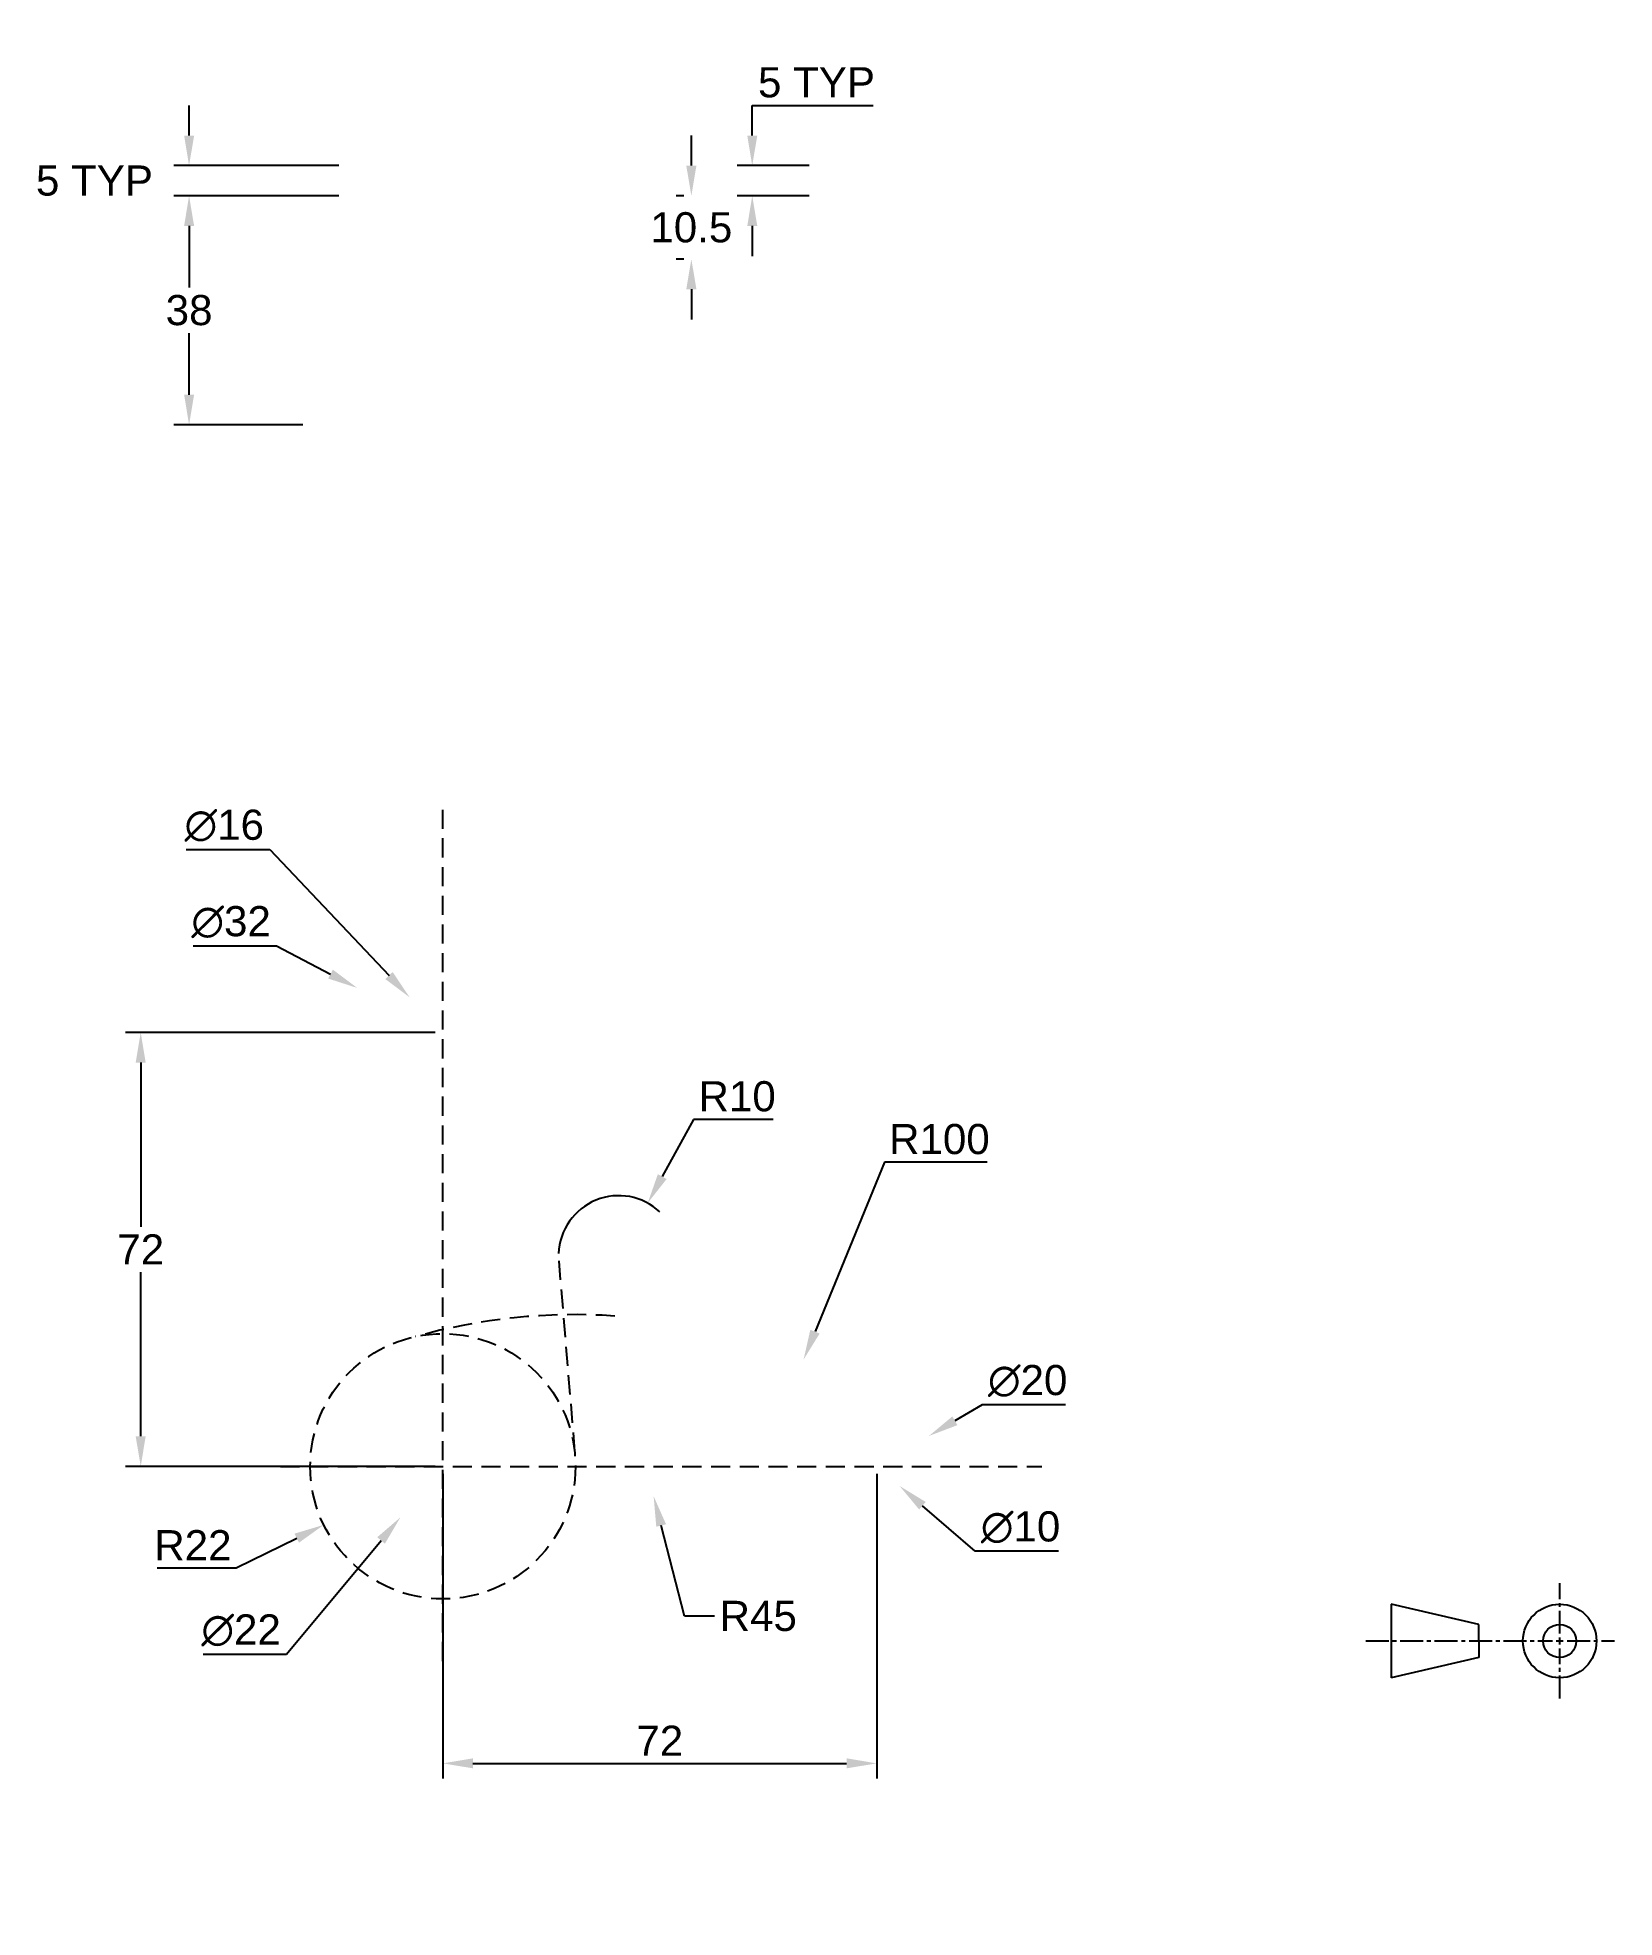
# Paper-space layout 'Layout1' of a CAD drawing. Header units: millimetres. Extents: x 82 to 213, y 19 to 175.
import ezdxf

# ---------------------------------------------------------------- set-up
doc = ezdxf.new("R2010")
doc.units = ezdxf.units.MM
doc.linetypes.add('CENTER2', pattern=[28.575, 19.05, -3.175, 3.175, -3.175])
doc.linetypes.add('HIDDEN2', pattern=[4.7625, 3.175, -1.5875])
doc.layers.add('Layer1', color=252, linetype='Continuous')
doc.styles.get("Standard").update_dxf_attribs({"font": 'arial.ttf'})
doc.dimstyles.new('ISO-25', dxfattribs={"dimtxt": 2.5, "dimasz": 2.5, "dimexe": 1.25, "dimexo": 0.625, "dimtad": 1, "dimtih": 1, "dimtoh": 1, "dimdsep": 46, "dimtxsty": 'Standard', "dimcen": 0, "dimadec": 0, "dimazin": 0, "dimtfac": 1, "dimtofl": 0, "dimtmove": 0, "dimatfit": 3, "dimfxl": 1, "dimarcsym": 0})

# ---------------------------------------------------------------- blocks, each defined once
blk = doc.blocks.new('*D8')
at = {"layer": 'Defpoints', "color": 0, "transparency": 16777216}
for p in [(115.4, 56.29), (105.53, 51.44)]:
    blk.add_point(p, dxfattribs=at)
at = {"layer": 'Layer1', "color": 0, "lineweight": -2, "transparency": 16777216}
for p, q in [((98.27, 47.87), (103.29, 50.33)), ((91.7, 47.87), (98.27, 47.87))]:
    blk.add_line(p, q, dxfattribs=at)
at = {"layer": 'Layer1', "color": 0, "transparency": 16777216}
blk.add_solid([(103.1, 50.71), (103.47, 49.96), (105.53, 51.44)], dxfattribs=at)
at = {"layer": 'Layer1', "color": 0, "transparency": 16777216, "insert": (94.67, 49.75), "char_height": 2.5, "attachment_point": 5}
blk.add_mtext('R22', dxfattribs=at)
blk = doc.blocks.new('*D10')
at = {"layer": 'Defpoints', "color": 0, "transparency": 16777216}
for p in [(115.4, 92.29), (90.34, 56.29), (115.4, 56.29)]:
    blk.add_point(p, dxfattribs=at)
at = {"layer": 'Layer1', "color": 0, "lineweight": -2, "transparency": 16777216}
for p, q in [((114.78, 92.29), (89.09, 92.29)), ((90.34, 89.79), (90.34, 76.17)), ((90.34, 58.79), (90.34, 72.41)), ((114.78, 56.29), (89.09, 56.29))]:
    blk.add_line(p, q, dxfattribs=at)
at = {"layer": 'Layer1', "color": 0, "transparency": 16777216}
for points in [[(89.92, 89.79), (90.75, 89.79), (90.34, 92.29)], [(89.92, 58.79), (90.75, 58.79), (90.34, 56.29)]]:
    blk.add_solid(points, dxfattribs=at)
at = {"layer": 'Layer1', "color": 0, "transparency": 16777216, "insert": (90.34, 74.29), "char_height": 2.5, "attachment_point": 5}
blk.add_mtext('72', dxfattribs=at)
blk = doc.blocks.new('*D11')
at = {"layer": 'Defpoints', "color": 0, "transparency": 16777216}
for p in [(115.4, 56.29), (151.4, 56.29), (151.4, 31.65)]:
    blk.add_point(p, dxfattribs=at)
at = {"layer": 'Layer1', "color": 0, "lineweight": -2, "transparency": 16777216}
for p, q in [((115.4, 55.66), (115.4, 30.4)), ((151.4, 55.66), (151.4, 30.4)), ((117.9, 31.65), (148.9, 31.65))]:
    blk.add_line(p, q, dxfattribs=at)
at = {"layer": 'Layer1', "color": 0, "transparency": 16777216}
for points in [[(117.9, 32.07), (117.9, 31.24), (115.4, 31.65)], [(148.9, 32.07), (148.9, 31.24), (151.4, 31.65)]]:
    blk.add_solid(points, dxfattribs=at)
at = {"layer": 'Layer1', "color": 0, "transparency": 16777216, "insert": (133.4, 33.53), "char_height": 2.5, "attachment_point": 5}
blk.add_mtext('72', dxfattribs=at)
blk = doc.blocks.new('*D14')
at = {"layer": 'Defpoints', "color": 0, "transparency": 16777216}
for p in [(104.4, 161.7), (94.35, 142.7), (104.4, 142.7)]:
    blk.add_point(p, dxfattribs=at)
at = {"layer": 'Layer1', "color": 0, "lineweight": -2, "transparency": 16777216}
for p, q in [((103.78, 161.7), (93.1, 161.7)), ((94.35, 159.2), (94.35, 154.1)), ((94.35, 145.2), (94.35, 150.3)), ((103.78, 142.7), (93.1, 142.7))]:
    blk.add_line(p, q, dxfattribs=at)
at = {"layer": 'Layer1', "color": 0, "transparency": 16777216}
for points in [[(93.94, 159.2), (94.77, 159.2), (94.35, 161.7)], [(93.94, 145.2), (94.77, 145.2), (94.35, 142.7)]]:
    blk.add_solid(points, dxfattribs=at)
at = {"layer": 'Layer1', "color": 0, "transparency": 16777216, "insert": (94.35, 152.2), "char_height": 2.5, "attachment_point": 5}
blk.add_mtext('38', dxfattribs=at)
blk = doc.blocks.new('*D15')
at = {"layer": 'Defpoints', "color": 0, "transparency": 16777216}
for p in [(107.4, 164.2), (94.35, 161.7), (107.4, 161.7)]:
    blk.add_point(p, dxfattribs=at)
at = {"layer": 'Layer1', "color": 0, "lineweight": -2, "transparency": 16777216}
for p, q in [((94.35, 166.7), (94.35, 169.2)), ((106.78, 164.2), (93.1, 164.2)), ((106.78, 161.7), (93.1, 161.7)), ((94.35, 159.2), (94.35, 156.7))]:
    blk.add_line(p, q, dxfattribs=at)
at = {"layer": 'Layer1', "color": 0, "transparency": 16777216}
for points in [[(93.94, 166.7), (94.77, 166.7), (94.35, 164.2)], [(93.94, 159.2), (94.77, 159.2), (94.35, 161.7)]]:
    blk.add_solid(points, dxfattribs=at)
at = {"layer": 'Layer1', "color": 0, "transparency": 16777216, "insert": (86.5, 162.95), "char_height": 2.5, "attachment_point": 5}
blk.add_mtext('5 TYP', dxfattribs=at)
blk = doc.blocks.new('*D16')
at = {"layer": 'Defpoints', "color": 0, "transparency": 16777216}
for p in [(145.33, 65.15), (126.4, 18.87)]:
    blk.add_point(p, dxfattribs=at)
at = {"layer": 'Layer1', "color": 0, "lineweight": -2, "transparency": 16777216}
for p, q in [((152.03, 81.52), (146.28, 67.47)), ((160.56, 81.52), (152.03, 81.52))]:
    blk.add_line(p, q, dxfattribs=at)
at = {"layer": 'Layer1', "color": 0, "transparency": 16777216}
blk.add_solid([(145.89, 67.62), (146.66, 67.31), (145.33, 65.15)], dxfattribs=at)
at = {"layer": 'Layer1', "color": 0, "transparency": 16777216, "insert": (156.6, 83.43), "char_height": 2.5, "attachment_point": 5}
blk.add_mtext('R100', dxfattribs=at)
blk = doc.blocks.new('*D17')
at = {"layer": 'Defpoints', "color": 0, "transparency": 16777216}
for p in [(132.89, 53.81), (138.49, 32.01)]:
    blk.add_point(p, dxfattribs=at)
at = {"layer": 'Layer1', "color": 0, "lineweight": -2, "transparency": 16777216}
for p, q in [((135.44, 43.87), (133.51, 51.38)), ((137.94, 43.87), (135.44, 43.87))]:
    blk.add_line(p, q, dxfattribs=at)
at = {"layer": 'Layer1', "color": 0, "transparency": 16777216}
blk.add_solid([(133.92, 51.49), (133.11, 51.28), (132.89, 53.81)], dxfattribs=at)
at = {"layer": 'Layer1', "color": 0, "transparency": 16777216, "insert": (141.57, 43.87), "char_height": 2.5, "attachment_point": 5}
blk.add_mtext('R45', dxfattribs=at)
blk = doc.blocks.new('*D18')
at = {"layer": 'Defpoints', "color": 0, "transparency": 16777216}
for p in [(108.31, 95.98), (122.5, 88.6)]:
    blk.add_point(p, dxfattribs=at)
at = {"layer": 'Layer1', "color": 0, "lineweight": -2, "transparency": 16777216}
for p, q in [((94.7, 99.47), (101.6, 99.47)), ((101.6, 99.47), (106.09, 97.13))]:
    blk.add_line(p, q, dxfattribs=at)
at = {"layer": 'Layer1', "color": 0, "transparency": 16777216}
blk.add_solid([(106.28, 97.5), (105.89, 96.76), (108.31, 95.98)], dxfattribs=at)
at = {"layer": 'Layer1', "color": 0, "transparency": 16777216, "insert": (97.84, 101.44), "char_height": 2.5, "attachment_point": 5}
blk.add_mtext('∅32', dxfattribs=at)
blk = doc.blocks.new('*D19')
at = {"layer": 'Defpoints', "color": 0, "transparency": 16777216}
for p in [(112.65, 95.2), (118.15, 89.38)]:
    blk.add_point(p, dxfattribs=at)
at = {"layer": 'Layer1', "color": 0, "lineweight": -2, "transparency": 16777216}
for p, q in [((94.12, 107.47), (101.05, 107.47)), ((101.05, 107.47), (110.94, 97.01))]:
    blk.add_line(p, q, dxfattribs=at)
at = {"layer": 'Layer1', "color": 0, "transparency": 16777216}
blk.add_solid([(111.24, 97.3), (110.63, 96.72), (112.65, 95.2)], dxfattribs=at)
at = {"layer": 'Layer1', "color": 0, "transparency": 16777216, "insert": (97.27, 109.44), "char_height": 2.5, "attachment_point": 5}
blk.add_mtext('∅16', dxfattribs=at)
blk = doc.blocks.new('*D22')
at = {"layer": 'Defpoints', "color": 0, "transparency": 16777216}
for p in [(118.92, 60.52), (111.88, 52.06)]:
    blk.add_point(p, dxfattribs=at)
at = {"layer": 'Layer1', "color": 0, "lineweight": -2, "transparency": 16777216}
for p, q in [((102.43, 40.71), (110.28, 50.14)), ((95.53, 40.71), (102.43, 40.71))]:
    blk.add_line(p, q, dxfattribs=at)
at = {"layer": 'Layer1', "color": 0, "transparency": 16777216}
blk.add_solid([(109.96, 50.41), (110.6, 49.88), (111.88, 52.06)], dxfattribs=at)
at = {"layer": 'Layer1', "color": 0, "transparency": 16777216, "insert": (98.67, 42.68), "char_height": 2.5, "attachment_point": 5}
blk.add_mtext('∅22', dxfattribs=at)
blk = doc.blocks.new('*D23')
at = {"layer": 'Defpoints', "color": 0, "transparency": 16777216}
for p in [(155.72, 58.81), (147.09, 53.77)]:
    blk.add_point(p, dxfattribs=at)
at = {"layer": 'Layer1', "color": 0, "lineweight": -2, "transparency": 16777216}
for p, q in [((160.15, 61.4), (157.88, 60.07)), ((167.07, 61.4), (160.15, 61.4))]:
    blk.add_line(p, q, dxfattribs=at)
at = {"layer": 'Layer1', "color": 0, "transparency": 16777216}
blk.add_solid([(157.67, 60.43), (158.09, 59.71), (155.72, 58.81)], dxfattribs=at)
at = {"layer": 'Layer1', "color": 0, "transparency": 16777216, "insert": (163.92, 63.37), "char_height": 2.5, "attachment_point": 5}
blk.add_mtext('∅20', dxfattribs=at)
blk = doc.blocks.new('*D25')
at = {"layer": 'Defpoints', "color": 0, "transparency": 16777216}
for p in [(149.51, 57.92), (153.3, 54.66)]:
    blk.add_point(p, dxfattribs=at)
at = {"layer": 'Layer1', "color": 0, "lineweight": -2, "transparency": 16777216}
for p, q in [((159.56, 49.26), (155.19, 53.03)), ((166.48, 49.26), (159.56, 49.26))]:
    blk.add_line(p, q, dxfattribs=at)
at = {"layer": 'Layer1', "color": 0, "transparency": 16777216}
blk.add_solid([(155.46, 53.34), (154.92, 52.71), (153.3, 54.66)], dxfattribs=at)
at = {"layer": 'Layer1', "color": 0, "transparency": 16777216, "insert": (163.33, 51.23), "char_height": 2.5, "attachment_point": 5}
blk.add_mtext('∅10', dxfattribs=at)
blk = doc.blocks.new('*D26')
at = {"layer": 'Defpoints', "color": 0, "transparency": 16777216}
for p in [(132.4, 78.14), (130, 73.75)]:
    blk.add_point(p, dxfattribs=at)
at = {"layer": 'Layer1', "color": 0, "lineweight": -2, "transparency": 16777216}
for p, q in [((136.21, 85.08), (133.6, 80.33)), ((142.8, 85.08), (136.21, 85.08))]:
    blk.add_line(p, q, dxfattribs=at)
blk.add_arc((130, 73.75), 5, 46.9342, 177.6182, dxfattribs=at)
at = {"layer": 'Layer1', "color": 0, "transparency": 16777216}
blk.add_solid([(133.24, 80.53), (133.97, 80.13), (132.4, 78.14)], dxfattribs=at)
at = {"layer": 'Layer1', "color": 0, "transparency": 16777216, "insert": (139.82, 86.98), "char_height": 2.5, "attachment_point": 5}
blk.add_mtext('R10', dxfattribs=at)
blk = doc.blocks.new('*D27')
at = {"layer": 'Defpoints', "color": 0, "transparency": 16777216}
for p in [(136.02, 161.7), (136.02, 161.7), (136.02, 156.45)]:
    blk.add_point(p, dxfattribs=at)
at = {"layer": 'Layer1', "color": 0, "lineweight": -2, "transparency": 16777216}
for p, q in [((136.02, 164.2), (136.02, 166.7)), ((135.39, 161.7), (134.77, 161.7)), ((135.39, 156.45), (134.77, 156.45)), ((136.02, 153.95), (136.02, 151.45))]:
    blk.add_line(p, q, dxfattribs=at)
at = {"layer": 'Layer1', "color": 0, "transparency": 16777216}
for points in [[(135.6, 164.2), (136.44, 164.2), (136.02, 161.7)], [(135.6, 153.95), (136.44, 153.95), (136.02, 156.45)]]:
    blk.add_solid(points, dxfattribs=at)
at = {"layer": 'Layer1', "color": 0, "transparency": 16777216, "insert": (136.02, 159.07), "char_height": 2.5, "attachment_point": 5}
blk.add_mtext('10.5', dxfattribs=at)
blk = doc.blocks.new('*D28')
at = {"layer": 'Defpoints', "color": 0, "transparency": 16777216}
for p in [(146.4, 164.2), (141.07, 161.7), (146.4, 161.7)]:
    blk.add_point(p, dxfattribs=at)
at = {"layer": 'Layer1', "color": 0, "lineweight": -2, "transparency": 16777216}
for p, q in [((141.07, 166.7), (141.07, 169.2)), ((141.07, 169.2), (151.11, 169.2)), ((145.78, 164.2), (139.82, 164.2)), ((145.78, 161.7), (139.82, 161.7)), ((141.07, 159.2), (141.07, 156.7))]:
    blk.add_line(p, q, dxfattribs=at)
at = {"layer": 'Layer1', "color": 0, "transparency": 16777216}
for points in [[(140.66, 166.7), (141.49, 166.7), (141.07, 164.2)], [(140.66, 159.2), (141.49, 159.2), (141.07, 161.7)]]:
    blk.add_solid(points, dxfattribs=at)
at = {"layer": 'Layer1', "color": 0, "transparency": 16777216, "insert": (146.4, 171.1), "char_height": 2.5, "attachment_point": 5}
blk.add_mtext('5 TYP', dxfattribs=at)
blk = doc.blocks.new('*U30')
at = {"color": 0, "linetype": 'CENTER2', "ltscale": 0.1, "transparency": 16777216}
for p, q in [((0, 0.61), (0, 4.81)), ((-16.09, 0), (-0.61, 0)), ((0.61, 0), (4.54, 0)), ((0, -4.77), (0, -0.61))]:
    blk.add_line(p, q, dxfattribs=at)
at = {"color": 0, "linetype": 'Continuous', "ltscale": 0.1, "transparency": 16777216}
for p, q in [((-0.3, 0), (0.3, 0)), ((0, -0.3), (0, 0.3))]:
    blk.add_line(p, q, dxfattribs=at)

psp = doc.layouts.get("Layout1")

# ---------------------------------------------------------------- linework, layer by layer
for p, q in [((194.0855, 44.8529), (194.0855, 38.7538)), ((201.3449, 43.1781), (194.0855, 44.8529)), ((201.3449, 41.8034), (201.3449, 43.1781)), ((201.3449, 41.8034), (201.3449, 40.4287)), ((201.3449, 40.4287), (194.0855, 38.7538))]:
    psp.add_line(p, q)
for radius in [3.0496, 1.3747]:
    psp.add_circle((208.0564, 41.8034), radius)
at = {"layer": 'Layer1', "linetype": 'HIDDEN2', "ltscale": 0.5}
for p, q in [((115.403, 40.1334), (115.403, 110.7465)), ((125.0157, 73.3382), (126.3647, 57.2057)), ((101.9318, 56.2891), (165.0875, 56.2891))]:
    psp.add_line(p, q, dxfattribs=at)
psp.add_circle((115.403, 56.2891), 11, dxfattribs=at)
psp.add_arc((126.3598, 20.0636), 48.8144, 86.110029, 105.71415, dxfattribs=at)

# ---------------------------------------------------------------- block references
at = {"linetype": 'CENTER2', "ltscale": 0.1}
psp.add_blockref('*U30', (208.0564, 41.8034), dxfattribs=at)

# ---------------------------------------------------------------- dimensions: what is measured, and where the dimension line sits
at = {"layer": 'Layer1'}
for base, p1, p2, angle, override, picture, middle in [((141.0739, 161.6994), (146.403, 164.1994), (146.403, 161.6994), 90, {"dimlfac": -2}, '*D28', (146.403, 169.1994)), ((94.3547, 161.6994), (107.403, 164.1994), (107.403, 161.6994), 270, {"dimlfac": -2, "dimtmove": 2}, '*D15', (86.4961, 162.9494))]:
    dim = psp.add_linear_dim(base=base, p1=p1, p2=p2, angle=angle, text='<> TYP', dimstyle='ISO-25', override=override, dxfattribs=at)
    dim.commit()
    dim.dimension.update_dxf_attribs({"geometry": picture, "text_midpoint": middle, "dimtype": 160})
for base, p1, p2, angle, picture, middle in [((136.0186, 161.6994), (136.0186, 156.4494), (136.0186, 161.6994), 90, '*D27', (136.0186, 159.0744)), ((94.3547, 142.6994), (104.403, 161.6994), (104.403, 142.6994), 270, '*D14', (94.3547, 152.1994))]:
    dim = psp.add_linear_dim(base=base, p1=p1, p2=p2, angle=angle, dimstyle='ISO-25', override={"dimlfac": -2}, dxfattribs=at)
    dim.commit()
    dim.dimension.update_dxf_attribs({"geometry": picture, "text_midpoint": middle})
for p1, p2, picture, middle in [((118.1517, 89.3831), (112.6543, 95.195), '*D19', (97.2736, 107.4651)), ((122.5009, 88.5985), (108.3051, 95.9796), '*D18', (97.8379, 99.4656)), ((147.086, 53.7664), (155.72, 58.8117), '*D23', (163.9192, 61.3991)), ((118.9227, 60.5154), (111.8833, 52.0628), '*D22', (98.6664, 40.7108)), ((149.5091, 57.921), (153.2969, 54.6571), '*D25', (163.3313, 49.2603))]:
    dim = psp.add_diameter_dim_2p(p1=p1, p2=p2, dimstyle='ISO-25', override={"dimlfac": -2}, dxfattribs=at)
    dim.commit()
    dim.dimension.update_dxf_attribs({"geometry": picture, "text_midpoint": middle, "dimtype": 163})
dim = psp.add_linear_dim(base=(90.3356, 56.2891), p1=(115.403, 92.2891), p2=(115.403, 56.2891), angle=270, dimstyle='ISO-25', override={"dimlfac": -2}, dxfattribs=at)
dim.commit()
dim.dimension.update_dxf_attribs({"geometry": '*D10', "text_midpoint": (90.3356, 74.2891), "dimtype": 160})
for center, mpoint, picture, middle in [((129.9983, 73.7549), (132.4026, 78.1388), '*D26', (139.8178, 85.0815)), ((126.403, 18.8725), (145.3302, 65.1517), '*D16', (156.605, 81.5241)), ((115.403, 56.2891), (105.531, 51.4369), '*D8', (94.6703, 47.8677)), ((138.4863, 32.0113), (132.8934, 53.8051), '*D17', (141.5655, 43.8651))]:
    dim = psp.add_radius_dim(center=center, mpoint=mpoint, dimstyle='ISO-25', override={"dimlfac": -2}, dxfattribs=at)
    dim.commit()
    dim.dimension.update_dxf_attribs({"geometry": picture, "text_midpoint": middle, "dimtype": 164})
dim = psp.add_linear_dim(base=(151.403, 31.6531), p1=(115.403, 56.2891), p2=(151.403, 56.2891), dimstyle='ISO-25', override={"dimlfac": -2}, dxfattribs=at)
dim.commit()
dim.dimension.update_dxf_attribs({"geometry": '*D11', "text_midpoint": (133.403, 33.5332)})

doc.saveas('drawing.dxf')
